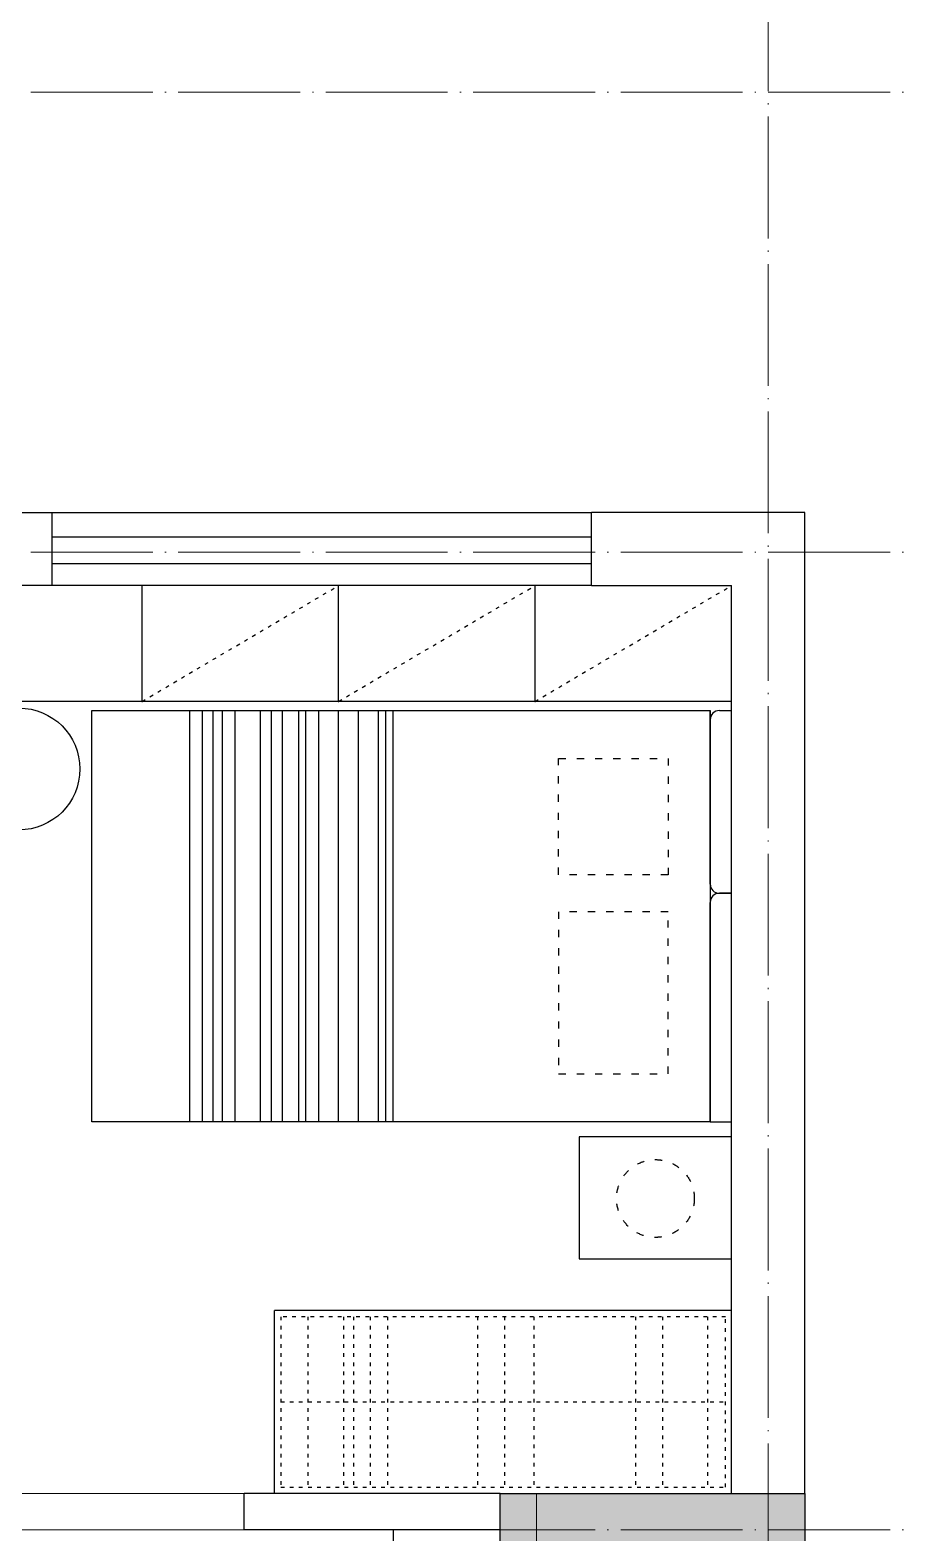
# Model space of a CAD drawing. Header units: inches. Extents: x -50945 to 250244, y -404780 to 18493.
# Drawn here: x 66587 to 69433, y -14247 to -9313 of the extents above; entities that cross this region are included whole.
import ezdxf

# ---------------------------------------------------------------- set-up
doc = ezdxf.new("R2010")
doc.units = ezdxf.units.IN
doc.header["$MEASUREMENT"] = 0
for name, pattern in [('ACAD_ISO03W100', [30, 12, -18]), ('DOTE', [2.42, 2, -0.2, 0.02, -0.2]), ('iGo户型优化10', [30, 12, -18])]:
    doc.linetypes.add(name, pattern=pattern)
for name, color, linetype in [('D-ARCHI', 250, 'Continuous'), ('EVH 立面填充', 8, 'Continuous'), ('IBS-003-建筑窗框', 3, 'Continuous'), ('IBS-182-原建筑非承重墙', 150, 'Continuous'), ('IBS-200-原建筑承重墙柱', 200, 'Continuous'), ('IBS-63-原建筑窗', 63, 'Continuous'), ('IDS-040-固定高家具', 40, 'Continuous'), ('IFF-51-活动家具', 51, 'Continuous')]:
    doc.layers.add(name, color=color, linetype=linetype)
doc.layers.add('门', color=65, linetype='Continuous', lineweight=13)

msp = doc.modelspace()

# ---------------------------------------------------------------- hatches: boundary and pattern name
at = {"layer": 'EVH 立面填充'}
h = msp.add_hatch(color=256, dxfattribs=at)
h.dxf.hatch_style = 1
h.paths.add_polyline_path([(68369.86, -14356.79), (69129.86, -14356.79), (69129.86, -14116.79), (68129.86, -14116.79), (68129.86, -17146.79), (68369.86, -17146.79)])

# ---------------------------------------------------------------- linework, layer by layer
at = {"layer": 'D-ARCHI', "color": 251, "linetype": 'DOTE', "lineweight": 5, "ltscale": 200}
for p, q in [((69009.86, -20645.12), (69009.86, -6696.54)), ((71829.86, -9516.54), (51502.61, -9516.54)), ((71829.86, -11026.79), (51489.86, -11026.79)), ((68249.86, -21645.12), (68249.86, -14116.79)), ((71829.86, -14236.79), (51502.61, -14236.79))]:
    msp.add_line(p, q, dxfattribs=at)
at = {"layer": 'IBS-003-建筑窗框', "color": 251, "ltscale": 10}
for p, q in [((66659.86, -10896.79), (68429.86, -10896.79)), ((68429.86, -11136.79), (66659.86, -11136.79))]:
    msp.add_line(p, q, dxfattribs=at)
at = {"layer": 'IBS-182-原建筑非承重墙'}
for p, q in [((66309.86, -10896.79), (66659.86, -10896.79)), ((66659.86, -11136.79), (66659.86, -10896.79)), ((69129.86, -10896.79), (68429.86, -10896.79)), ((68429.86, -11136.79), (68429.86, -10896.79)), ((69129.86, -14116.79), (69129.86, -10896.79)), ((66659.86, -11136.79), (66309.86, -11136.79)), ((68429.86, -11136.79), (68889.86, -11136.79)), ((68889.86, -14116.79), (68889.86, -11136.79)), ((67289.86, -14236.79), (67289.86, -14116.79)), ((68129.86, -14116.79), (67289.86, -14116.79)), ((68129.86, -14236.79), (67289.86, -14236.79))]:
    msp.add_line(p, q, dxfattribs=at)
at = {"layer": 'IBS-200-原建筑承重墙柱', "ltscale": 0.02}
for p, q in [((68129.86, -17146.79), (68129.86, -14116.79)), ((68129.86, -14116.79), (69129.86, -14116.79)), ((69129.86, -14116.79), (69129.86, -14356.79))]:
    msp.add_line(p, q, dxfattribs=at)
at = {"layer": 'IBS-63-原建筑窗'}
for p, q in [((66659.86, -10976.79), (68429.86, -10976.79)), ((66659.86, -11064.37), (68429.86, -11064.37))]:
    msp.add_line(p, q, dxfattribs=at)
at = {"layer": 'IDS-040-固定高家具'}
for p, q in [((66954.86, -11516.79), (66954.86, -11136.79)), ((67599.86, -11516.79), (67599.86, -11136.79)), ((68244.86, -11516.79), (68244.86, -11136.79)), ((68889.86, -11516.79), (66309.86, -11516.79)), ((68889.86, -13516.79), (67389.86, -13516.79)), ((67389.86, -14116.79), (67389.86, -13516.79)), ((67779.86, -16906.79), (67779.86, -14236.79))]:
    msp.add_line(p, q, dxfattribs=at)
at = {"layer": 'IDS-040-固定高家具', "linetype": 'ACAD_ISO03W100'}
for p, q in [((66954.86, -11516.79), (67599.86, -11136.79)), ((67599.86, -11516.79), (68244.86, -11136.79)), ((68244.86, -11516.79), (68889.86, -11136.79)), ((67499.02, -13536.79), (67499.02, -14096.79)), ((67615.66, -13536.79), (67615.66, -14096.79)), ((67649.35, -13536.79), (67649.35, -14096.79)), ((67703.78, -13536.79), (67703.78, -14096.79)), ((67760.81, -13536.79), (67760.81, -14096.79)), ((68056.29, -13536.79), (68056.29, -14096.79)), ((68144.41, -13536.79), (68144.41, -14096.79)), ((68240.32, -13536.79), (68240.32, -14096.79)), ((68574.68, -13536.79), (68574.68, -14096.79)), ((68662.8, -13536.79), (68662.8, -14096.79)), ((68810.55, -13536.79), (68810.55, -14096.79)), ((67409.86, -13816.79), (68869.86, -13816.79))]:
    msp.add_line(p, q, dxfattribs=at)
msp.add_lwpolyline([(67409.86, -14096.79), (68869.86, -14096.79), (68869.86, -13536.79), (67409.86, -13536.79)], close=True, dxfattribs=at)
at = {"layer": 'IDS-040-固定高家具'}
msp.add_circle((66550.72, -11738.86), 200, dxfattribs=at)
for p in [(66954.86, -11516.79), (67599.86, -11516.79), (68244.86, -11516.79)]:
    msp.add_point(p, dxfattribs=at)
at = {"layer": 'IFF-51-活动家具', "color": 250}
for p, q in [((67111.25, -12896.79), (67111.25, -11546.79)), ((67152.98, -12896.79), (67152.98, -11546.79)), ((67188.75, -12896.79), (67188.75, -11546.79)), ((67218.56, -12896.79), (67218.56, -11546.79)), ((67260.3, -12896.79), (67260.3, -11546.79)), ((67343.76, -12896.79), (67343.76, -11546.79)), ((67379.53, -12896.79), (67379.53, -11546.79)), ((67415.31, -12896.79), (67415.31, -11546.79)), ((67468.96, -12896.79), (67468.96, -11546.79)), ((67492.81, -12896.79), (67492.81, -11546.79)), ((67534.54, -12896.79), (67534.54, -11546.79)), ((67600.12, -12896.79), (67600.12, -11546.79)), ((67665.7, -12896.79), (67665.7, -11546.79)), ((67731.28, -12896.79), (67731.28, -11546.79)), ((67755.13, -12896.79), (67755.13, -11546.79)), ((67778.98, -12896.79), (67778.98, -11546.79))]:
    msp.add_line(p, q, dxfattribs=at)
at = {"layer": 'IFF-51-活动家具'}
for p, q in [((68819.86, -12116.79), (68819.86, -11546.79)), ((68849.86, -11546.79), (68889.86, -11546.79)), ((68889.86, -12896.79), (68889.86, -11546.79)), ((68819.86, -12896.79), (68819.86, -12176.79)), ((68849.86, -12146.79), (68889.86, -12146.79)), ((68889.86, -12146.79), (68849.86, -12146.79))]:
    msp.add_line(p, q, dxfattribs=at)
at = {"layer": 'IFF-51-活动家具', "color": 7}
msp.add_line((68819.86, -12896.79), (68889.86, -12896.79), dxfattribs=at)
at = {"layer": 'IFF-51-活动家具'}
for points in [[(66789.86, -12896.79), (66789.86, -11546.79), (68819.86, -11546.79), (68819.86, -12896.79)], [(68889.86, -13346.79), (68889.86, -12946.79), (68389.86, -12946.79), (68389.86, -13346.79)]]:
    msp.add_lwpolyline(points, close=True, dxfattribs=at)
at = {"layer": 'IFF-51-活动家具', "color": 251, "linetype": 'iGo户型优化10', "ltscale": 2}
for points in [[(68681.89, -11703.87), (68681.89, -12086.27), (68321.53, -12086.27), (68321.53, -11703.87)], [(68681.89, -12739.7), (68681.89, -12207.3), (68321.53, -12207.3), (68321.53, -12739.7)]]:
    msp.add_lwpolyline(points, close=True, dxfattribs=at)
msp.add_circle((68639.86, -13148.91), 127.66, dxfattribs=at)
at = {"layer": 'IFF-51-活动家具'}
for centre, start, end in [((68849.86, -11576.79), 90, 180), ((68849.86, -12116.79), 180, 270), ((68849.86, -12176.79), 90, 180)]:
    msp.add_arc(centre, 30, start, end, dxfattribs=at)
at = {"layer": '门', "color": 8, "lineweight": 5}
msp.add_lwpolyline([(66409.86, -14116.79), (67289.86, -14116.79), (67289.86, -14236.79), (66409.86, -14236.79)], close=True, dxfattribs=at)

doc.saveas('drawing.dxf')
